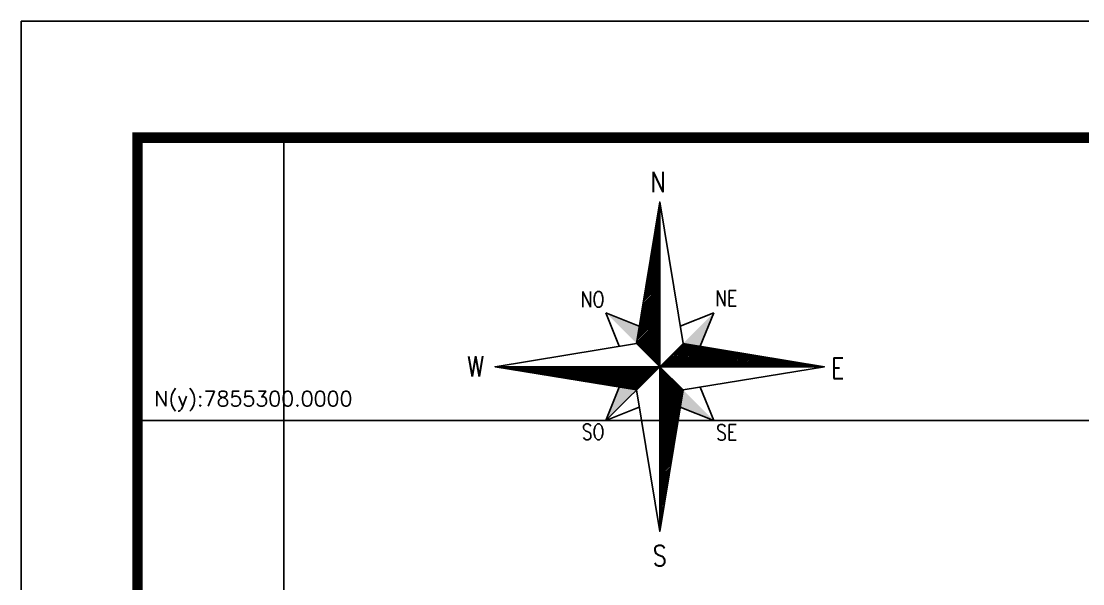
# Model space of a CAD drawing. Extents: x 714606 to 717153, y 7853794 to 7855594.
# Drawn here: x 714606 to 715389, y 7855180 to 7855594 of the extents above; entities that cross this region are included whole.
import ezdxf

# ---------------------------------------------------------------- set-up
doc = ezdxf.new("R2010")
doc.units = 0
doc.linetypes.add('CONTINUO', pattern=[0])
doc.linetypes.add('LIN0', pattern=[0])
for name, color, linetype in [('CANAL', 7, 'Continuous'), ('MALHA', 8, 'CONTINUO'), ('MARGEM', 7, 'CONTINUO'), ('SETA_NORTE', 3, 'Continuous')]:
    doc.layers.add(name, color=color, linetype=linetype)
doc.styles.add('ROMANS', font='romans', dxfattribs={"height": 0.2})

# ---------------------------------------------------------------- blocks, each defined once
blk = doc.blocks.new('setanorte')
at = {"layer": 'SETA_NORTE', "linetype": 'Continuous'}
for points in [[(735979.41, 7809320.69), (735981.91, 7809335.91), (735952.3, 7809347.79)], [(736020.59, 7809320.69), (736035.81, 7809318.18), (736047.7, 7809347.79)], [(735979.41, 7809279.5), (735964.19, 7809282.01), (735952.3, 7809252.4)], [(736020.59, 7809279.5), (736018.09, 7809264.28), (736047.7, 7809252.4)]]:
    blk.add_hatch(color=256, dxfattribs=at).paths.add_polyline_path(points)
for p, q in [((735998.89, 7809438.99), (736000, 7809440.1)), ((735999.15, 7809440.53), (736000, 7809441.39)), ((735999.4, 7809442.08), (736000, 7809442.68)), ((735999.65, 7809443.62), (736000, 7809443.96)), ((735999.91, 7809445.16), (736000, 7809445.25)), ((735997.12, 7809428.21), (736000, 7809431.09)), ((735997.37, 7809429.75), (736000, 7809432.38)), ((735997.62, 7809431.29), (736000, 7809433.67)), ((735997.88, 7809432.83), (736000, 7809434.95)), ((735998.13, 7809434.37), (736000, 7809436.24)), ((735998.38, 7809435.91), (736000, 7809437.53)), ((735998.64, 7809437.45), (736000, 7809438.81)), ((735995.34, 7809417.42), (736000, 7809422.08)), ((735995.59, 7809418.96), (736000, 7809423.37)), ((735995.85, 7809420.5), (736000, 7809424.66)), ((735996.1, 7809422.04), (736000, 7809425.94)), ((735996.35, 7809423.58), (736000, 7809427.23)), ((735996.61, 7809425.13), (736000, 7809428.52)), ((735996.86, 7809426.67), (736000, 7809429.8)), ((735993.31, 7809405.09), (736000, 7809411.78)), ((735993.56, 7809406.63), (736000, 7809413.07)), ((735993.82, 7809408.18), (736000, 7809414.36)), ((735994.07, 7809409.72), (736000, 7809415.65)), ((735994.32, 7809411.26), (736000, 7809416.93)), ((735994.58, 7809412.8), (736000, 7809418.22)), ((735994.83, 7809414.34), (736000, 7809419.51)), ((735995.09, 7809415.88), (736000, 7809420.79)), ((735991.53, 7809394.31), (736000, 7809402.78)), ((735991.79, 7809395.85), (736000, 7809404.06)), ((735992.04, 7809397.39), (736000, 7809405.35)), ((735992.29, 7809398.93), (736000, 7809406.64)), ((735992.55, 7809400.47), (736000, 7809407.92)), ((735992.8, 7809402.01), (736000, 7809409.21)), ((735993.05, 7809403.55), (736000, 7809410.5)), ((735989.76, 7809383.52), (736000, 7809393.77)), ((735990.01, 7809385.06), (736000, 7809395.05)), ((735990.26, 7809386.6), (736000, 7809396.34)), ((735990.52, 7809388.14), (736000, 7809397.63)), ((735990.77, 7809389.68), (736000, 7809398.91)), ((735991.02, 7809391.23), (736000, 7809400.2)), ((735991.28, 7809392.77), (736000, 7809401.49)), ((735987.98, 7809372.73), (736000, 7809384.76)), ((735988.23, 7809374.27), (736000, 7809386.04)), ((735988.49, 7809375.82), (736000, 7809387.33)), ((735988.74, 7809377.36), (736000, 7809388.62)), ((735988.99, 7809378.9), (736000, 7809389.9)), ((735989.25, 7809380.44), (736000, 7809391.19)), ((735989.5, 7809381.98), (736000, 7809392.48)), ((735985.95, 7809360.41), (736000, 7809374.46)), ((735986.2, 7809361.95), (736000, 7809375.75)), ((735986.46, 7809363.49), (736000, 7809377.03)), ((735986.71, 7809365.03), (736000, 7809378.32)), ((735986.96, 7809366.57), (736000, 7809379.61)), ((735987.22, 7809368.11), (736000, 7809380.89)), ((735987.47, 7809369.65), (736000, 7809382.18)), ((735987.72, 7809371.19), (736000, 7809383.47)), ((735984.17, 7809349.62), (736000, 7809365.45)), ((735984.43, 7809351.16), (736000, 7809366.74)), ((735984.68, 7809352.7), (736000, 7809368.02)), ((735984.93, 7809354.24), (736000, 7809369.31)), ((735985.19, 7809355.78), (736000, 7809370.6)), ((735985.44, 7809357.32), (736000, 7809371.88)), ((735985.69, 7809358.87), (736000, 7809373.17)), ((735982.39, 7809338.83), (736000, 7809356.44)), ((735982.65, 7809340.37), (736000, 7809357.73)), ((735982.9, 7809341.92), (736000, 7809359.01)), ((735983.16, 7809343.46), (736000, 7809360.3)), ((735983.41, 7809345), (736000, 7809361.59)), ((735983.66, 7809346.54), (736000, 7809362.87)), ((735983.92, 7809348.08), (736000, 7809364.16)), ((735952.3, 7809347.79), (735981.91, 7809335.91)), ((735952.3, 7809347.79), (735964.19, 7809318.18)), ((735980.36, 7809326.51), (736000, 7809346.14)), ((735980.62, 7809328.05), (736000, 7809347.43)), ((735980.87, 7809329.59), (736000, 7809348.72)), ((735981.13, 7809331.13), (736000, 7809350)), ((735981.38, 7809332.67), (736000, 7809351.29)), ((735981.63, 7809334.21), (736000, 7809352.58)), ((735981.89, 7809335.75), (736000, 7809353.86)), ((735982.14, 7809337.29), (736000, 7809355.15)), ((736047.7, 7809347.79), (736018.09, 7809335.91)), ((736047.7, 7809347.79), (736035.81, 7809318.18)), ((735979.55, 7809320.55), (736000, 7809340.99)), ((735979.6, 7809321.88), (736000, 7809342.28)), ((735979.86, 7809323.42), (736000, 7809343.57)), ((735980.11, 7809324.97), (736000, 7809344.86)), ((735980.2, 7809319.9), (736000, 7809339.71)), ((735980.84, 7809319.26), (736000, 7809338.42)), ((735981.48, 7809318.62), (736000, 7809337.13)), ((735982.13, 7809317.97), (736000, 7809335.85)), ((735982.77, 7809317.33), (736000, 7809334.56)), ((735983.41, 7809316.68), (736000, 7809333.27)), ((735984.06, 7809316.04), (736000, 7809331.98)), ((735984.7, 7809315.4), (736000, 7809330.7)), ((735985.34, 7809314.75), (736000, 7809329.41)), ((735985.99, 7809314.11), (736000, 7809328.12)), ((735986.63, 7809313.47), (736000, 7809326.84)), ((735987.27, 7809312.82), (736000, 7809325.55)), ((735987.92, 7809312.18), (736000, 7809324.26)), ((735988.56, 7809311.54), (736000, 7809322.97)), ((735989.21, 7809310.89), (736000, 7809321.69)), ((735989.85, 7809310.25), (736000, 7809320.4)), ((735990.49, 7809309.61), (736000, 7809319.11)), ((735991.14, 7809308.96), (736000, 7809317.83)), ((736000.29, 7809300.1), (736020.84, 7809320.65)), ((736001.58, 7809300.1), (736021.95, 7809320.47)), ((736002.87, 7809300.1), (736023.05, 7809320.29)), ((736004.15, 7809300.1), (736024.16, 7809320.1)), ((736005.44, 7809300.1), (736025.26, 7809319.92)), ((736006.73, 7809300.1), (736026.37, 7809319.74)), ((736008.01, 7809300.1), (736027.47, 7809319.56)), ((736009.3, 7809300.1), (736028.58, 7809319.38)), ((736010.59, 7809300.1), (736029.68, 7809319.19)), ((736011.88, 7809300.1), (736030.79, 7809319.01)), ((736013.16, 7809300.1), (736031.89, 7809318.83)), ((736014.45, 7809300.1), (736033, 7809318.65)), ((736015.74, 7809300.1), (736034.11, 7809318.47)), ((736017.02, 7809300.1), (736035.21, 7809318.28)), ((736018.31, 7809300.1), (736036.32, 7809318.1)), ((736019.6, 7809300.1), (736037.42, 7809317.92)), ((735991.78, 7809308.32), (736000, 7809316.54)), ((735992.42, 7809307.67), (736000, 7809315.25)), ((735993.07, 7809307.03), (736000, 7809313.96)), ((735993.71, 7809306.39), (736000, 7809312.68)), ((735994.35, 7809305.74), (736000, 7809311.39)), ((735995, 7809305.1), (736000, 7809310.1)), ((735995.64, 7809304.46), (736000, 7809308.82)), ((736020.89, 7809300.1), (736038.53, 7809317.74)), ((736022.17, 7809300.1), (736039.63, 7809317.56)), ((736023.46, 7809300.1), (736040.74, 7809317.37)), ((736024.75, 7809300.1), (736041.84, 7809317.19)), ((736026.03, 7809300.1), (736042.95, 7809317.01)), ((736027.32, 7809300.1), (736044.05, 7809316.83)), ((736028.61, 7809300.1), (736045.16, 7809316.65)), ((736029.9, 7809300.1), (736046.26, 7809316.46)), ((736031.18, 7809300.1), (736047.37, 7809316.28)), ((736032.47, 7809300.1), (736048.47, 7809316.1)), ((736033.76, 7809300.1), (736049.58, 7809315.92)), ((736035.04, 7809300.1), (736050.68, 7809315.74)), ((736036.33, 7809300.1), (736051.79, 7809315.55)), ((736037.62, 7809300.1), (736052.89, 7809315.37)), ((736038.9, 7809300.1), (736054, 7809315.19)), ((736040.19, 7809300.1), (736055.1, 7809315.01)), ((736041.48, 7809300.1), (736056.21, 7809314.83)), ((736042.77, 7809300.1), (736057.31, 7809314.64)), ((736044.05, 7809300.1), (736058.42, 7809314.46)), ((736045.34, 7809300.1), (736059.52, 7809314.28)), ((736046.63, 7809300.1), (736060.63, 7809314.1)), ((736047.91, 7809300.1), (736061.73, 7809313.92)), ((736049.2, 7809300.1), (736062.84, 7809313.73)), ((736050.49, 7809300.1), (736063.94, 7809313.55)), ((736051.78, 7809300.1), (736065.05, 7809313.37)), ((736053.06, 7809300.1), (736066.15, 7809313.19)), ((736054.35, 7809300.1), (736067.26, 7809313.01)), ((736055.64, 7809300.1), (736068.36, 7809312.82)), ((736056.92, 7809300.1), (736069.47, 7809312.64)), ((736058.21, 7809300.1), (736070.57, 7809312.46)), ((736059.5, 7809300.1), (736071.68, 7809312.28)), ((736060.79, 7809300.1), (736072.78, 7809312.1)), ((736062.07, 7809300.1), (736073.89, 7809311.91)), ((736063.36, 7809300.1), (736074.99, 7809311.73)), ((736064.65, 7809300.1), (736076.1, 7809311.55)), ((736065.93, 7809300.1), (736077.2, 7809311.37)), ((736067.22, 7809300.1), (736078.31, 7809311.18)), ((736068.51, 7809300.1), (736079.41, 7809311)), ((736069.8, 7809300.1), (736080.52, 7809310.82)), ((736071.08, 7809300.1), (736081.62, 7809310.64)), ((736072.37, 7809300.1), (736082.73, 7809310.46)), ((736073.66, 7809300.1), (736083.83, 7809310.27)), ((736074.94, 7809300.1), (736084.94, 7809310.09)), ((736076.23, 7809300.1), (736086.04, 7809309.91)), ((736077.52, 7809300.1), (736087.15, 7809309.73)), ((736078.81, 7809300.1), (736088.25, 7809309.55)), ((736080.09, 7809300.1), (736089.36, 7809309.36)), ((736081.38, 7809300.1), (736090.46, 7809309.18)), ((736082.67, 7809300.1), (736091.57, 7809309)), ((736083.95, 7809300.1), (736092.67, 7809308.82)), ((736085.24, 7809300.1), (736093.78, 7809308.64)), ((736086.53, 7809300.1), (736094.88, 7809308.45)), ((735854.78, 7809300.03), (735854.85, 7809300.1)), ((735855.89, 7809299.85), (735856.14, 7809300.1)), ((735856.99, 7809299.67), (735857.42, 7809300.1)), ((735858.1, 7809299.49), (735858.71, 7809300.1)), ((735859.2, 7809299.3), (735860, 7809300.1)), ((735860.31, 7809299.12), (735861.28, 7809300.1)), ((735861.41, 7809298.94), (735862.57, 7809300.1)), ((735862.52, 7809298.76), (735863.86, 7809300.1)), ((735863.62, 7809298.58), (735865.14, 7809300.1)), ((735864.73, 7809298.39), (735866.43, 7809300.1)), ((735865.83, 7809298.21), (735867.72, 7809300.1)), ((735866.94, 7809298.03), (735869.01, 7809300.1)), ((735868.04, 7809297.85), (735870.29, 7809300.1)), ((735869.15, 7809297.67), (735871.58, 7809300.1)), ((735870.25, 7809297.48), (735872.87, 7809300.1)), ((735871.36, 7809297.3), (735874.15, 7809300.1)), ((735872.46, 7809297.12), (735875.44, 7809300.1)), ((735873.57, 7809296.94), (735876.73, 7809300.1)), ((735874.67, 7809296.76), (735878.02, 7809300.1)), ((735875.78, 7809296.57), (735879.3, 7809300.1)), ((735876.88, 7809296.39), (735880.59, 7809300.1)), ((735877.99, 7809296.21), (735881.88, 7809300.1)), ((735879.09, 7809296.03), (735883.16, 7809300.1)), ((735880.2, 7809295.84), (735884.45, 7809300.1)), ((735881.3, 7809295.66), (735885.74, 7809300.1)), ((735882.41, 7809295.48), (735887.03, 7809300.1)), ((735883.51, 7809295.3), (735888.31, 7809300.1)), ((735884.62, 7809295.12), (735889.6, 7809300.1)), ((735885.72, 7809294.93), (735890.89, 7809300.1)), ((735886.83, 7809294.75), (735892.17, 7809300.1)), ((735887.93, 7809294.57), (735893.46, 7809300.1)), ((735889.04, 7809294.39), (735894.75, 7809300.1)), ((735890.14, 7809294.21), (735896.04, 7809300.1)), ((735891.25, 7809294.02), (735897.32, 7809300.1)), ((735892.35, 7809293.84), (735898.61, 7809300.1)), ((735893.46, 7809293.66), (735899.9, 7809300.1)), ((735894.56, 7809293.48), (735901.18, 7809300.1)), ((735895.67, 7809293.3), (735902.47, 7809300.1)), ((735896.78, 7809293.11), (735903.76, 7809300.1)), ((735897.88, 7809292.93), (735905.05, 7809300.1)), ((735898.99, 7809292.75), (735906.33, 7809300.1)), ((735900.09, 7809292.57), (735907.62, 7809300.1)), ((735901.2, 7809292.39), (735908.91, 7809300.1)), ((735902.3, 7809292.2), (735910.19, 7809300.1)), ((735903.41, 7809292.02), (735911.48, 7809300.1)), ((735904.51, 7809291.84), (735912.77, 7809300.1)), ((735905.62, 7809291.66), (735914.06, 7809300.1)), ((735906.72, 7809291.48), (735915.34, 7809300.1)), ((735907.83, 7809291.29), (735916.63, 7809300.1)), ((735908.93, 7809291.11), (735917.92, 7809300.1)), ((735910.04, 7809290.93), (735919.2, 7809300.1)), ((735911.14, 7809290.75), (735920.49, 7809300.1)), ((735912.25, 7809290.57), (735921.78, 7809300.1)), ((735913.35, 7809290.38), (735923.06, 7809300.1)), ((735914.46, 7809290.2), (735924.35, 7809300.1)), ((735915.56, 7809290.02), (735925.64, 7809300.1)), ((735916.67, 7809289.84), (735926.93, 7809300.1)), ((735917.77, 7809289.66), (735928.21, 7809300.1)), ((735918.88, 7809289.47), (735929.5, 7809300.1)), ((735919.98, 7809289.29), (735930.79, 7809300.1)), ((735921.09, 7809289.11), (735932.07, 7809300.1)), ((735922.19, 7809288.93), (735933.36, 7809300.1)), ((735923.3, 7809288.75), (735934.65, 7809300.1)), ((735924.4, 7809288.56), (735935.94, 7809300.1)), ((735925.51, 7809288.38), (735937.22, 7809300.1)), ((735926.61, 7809288.2), (735938.51, 7809300.1)), ((735927.72, 7809288.02), (735939.8, 7809300.1)), ((735928.82, 7809287.84), (735941.08, 7809300.1)), ((735929.93, 7809287.65), (735942.37, 7809300.1)), ((735931.03, 7809287.47), (735943.66, 7809300.1)), ((735932.14, 7809287.29), (735944.95, 7809300.1)), ((735933.24, 7809287.11), (735946.23, 7809300.1)), ((735934.35, 7809286.93), (735947.52, 7809300.1)), ((735935.45, 7809286.74), (735948.81, 7809300.1)), ((735936.56, 7809286.56), (735950.09, 7809300.1)), ((735937.66, 7809286.38), (735951.38, 7809300.1)), ((735938.77, 7809286.2), (735952.67, 7809300.1)), ((735939.87, 7809286.02), (735953.96, 7809300.1)), ((735940.98, 7809285.83), (735955.24, 7809300.1)), ((735942.08, 7809285.65), (735956.53, 7809300.1)), ((735943.19, 7809285.47), (735957.82, 7809300.1)), ((735944.29, 7809285.29), (735959.1, 7809300.1)), ((735945.4, 7809285.11), (735960.39, 7809300.1)), ((735946.5, 7809284.92), (735961.68, 7809300.1)), ((735947.61, 7809284.74), (735962.97, 7809300.1)), ((735948.71, 7809284.56), (735964.25, 7809300.1)), ((735949.82, 7809284.38), (735965.54, 7809300.1)), ((735950.92, 7809284.2), (735966.83, 7809300.1)), ((735952.03, 7809284.01), (735968.11, 7809300.1)), ((736000, 7809300.1), (735952.3, 7809252.4)), ((735953.13, 7809283.83), (735969.4, 7809300.1)), ((735954.24, 7809283.65), (735970.69, 7809300.1)), ((735955.34, 7809283.47), (735971.98, 7809300.1)), ((735956.45, 7809283.29), (735973.26, 7809300.1)), ((735957.55, 7809283.1), (735974.55, 7809300.1)), ((735958.66, 7809282.92), (735975.84, 7809300.1)), ((735959.76, 7809282.74), (735977.12, 7809300.1)), ((735960.87, 7809282.56), (735978.41, 7809300.1)), ((735961.98, 7809282.38), (735979.7, 7809300.1)), ((735963.08, 7809282.19), (735980.98, 7809300.1)), ((735964.19, 7809282.01), (735982.27, 7809300.1)), ((735965.29, 7809281.83), (735983.56, 7809300.1)), ((735966.4, 7809281.65), (735984.85, 7809300.1)), ((735967.5, 7809281.46), (735986.13, 7809300.1)), ((735968.61, 7809281.28), (735987.42, 7809300.1)), ((735969.71, 7809281.1), (735988.71, 7809300.1)), ((735970.82, 7809280.92), (735989.99, 7809300.1)), ((735971.92, 7809280.74), (735991.28, 7809300.1)), ((735973.03, 7809280.55), (735992.57, 7809300.1)), ((735974.13, 7809280.37), (735993.86, 7809300.1)), ((735975.24, 7809280.19), (735995.14, 7809300.1)), ((735976.34, 7809280.01), (735996.43, 7809300.1)), ((735977.45, 7809279.83), (735997.72, 7809300.1)), ((735978.55, 7809279.64), (735999, 7809300.1)), ((735996.28, 7809303.81), (736000, 7809307.53)), ((735996.93, 7809303.17), (736000, 7809306.24)), ((735997.57, 7809302.53), (736000, 7809304.95)), ((735998.22, 7809301.88), (736000, 7809303.67)), ((735998.86, 7809301.24), (736000, 7809302.38)), ((735999.5, 7809300.6), (736000, 7809301.09)), ((736000, 7809299.81), (736000.15, 7809299.95)), ((736000, 7809298.52), (736000.79, 7809299.31)), ((736087.82, 7809300.1), (736095.99, 7809308.27)), ((736089.1, 7809300.1), (736097.1, 7809308.09)), ((736090.39, 7809300.1), (736098.2, 7809307.91)), ((736091.68, 7809300.1), (736099.31, 7809307.73)), ((736092.96, 7809300.1), (736100.41, 7809307.54)), ((736094.25, 7809300.1), (736101.52, 7809307.36)), ((736095.54, 7809300.1), (736102.62, 7809307.18)), ((736096.82, 7809300.1), (736103.73, 7809307)), ((736098.11, 7809300.1), (736104.83, 7809306.82)), ((736099.4, 7809300.1), (736105.94, 7809306.63)), ((736100.69, 7809300.1), (736107.04, 7809306.45)), ((736101.97, 7809300.1), (736108.15, 7809306.27)), ((736103.26, 7809300.1), (736109.25, 7809306.09)), ((736104.55, 7809300.1), (736110.36, 7809305.91)), ((736105.83, 7809300.1), (736111.46, 7809305.72)), ((736107.12, 7809300.1), (736112.57, 7809305.54)), ((736108.41, 7809300.1), (736113.67, 7809305.36)), ((736109.7, 7809300.1), (736114.78, 7809305.18)), ((736110.98, 7809300.1), (736115.88, 7809305)), ((736112.27, 7809300.1), (736116.99, 7809304.81)), ((736113.56, 7809300.1), (736118.09, 7809304.63)), ((736114.84, 7809300.1), (736119.2, 7809304.45)), ((736116.13, 7809300.1), (736120.3, 7809304.27)), ((736117.42, 7809300.1), (736121.41, 7809304.09)), ((736118.71, 7809300.1), (736122.51, 7809303.9)), ((736119.99, 7809300.1), (736123.62, 7809303.72)), ((736121.28, 7809300.1), (736124.72, 7809303.54)), ((736122.57, 7809300.1), (736125.83, 7809303.36)), ((736123.85, 7809300.1), (736126.93, 7809303.18)), ((736125.14, 7809300.1), (736128.04, 7809302.99)), ((736126.43, 7809300.1), (736129.14, 7809302.81)), ((736127.72, 7809300.1), (736130.25, 7809302.63)), ((736129, 7809300.1), (736131.35, 7809302.45)), ((736130.29, 7809300.1), (736132.46, 7809302.27)), ((736131.58, 7809300.1), (736133.56, 7809302.08)), ((736132.86, 7809300.1), (736134.67, 7809301.9)), ((736134.15, 7809300.1), (736135.77, 7809301.72)), ((736135.44, 7809300.1), (736136.88, 7809301.54)), ((736136.73, 7809300.1), (736137.98, 7809301.36)), ((736138.01, 7809300.1), (736139.09, 7809301.17)), ((736139.3, 7809300.1), (736140.19, 7809300.99)), ((736140.59, 7809300.1), (736141.3, 7809300.81)), ((736141.87, 7809300.1), (736142.4, 7809300.63)), ((736143.16, 7809300.1), (736143.51, 7809300.45)), ((736144.45, 7809300.1), (736144.61, 7809300.26)), ((736000, 7809297.23), (736001.43, 7809298.66)), ((736000, 7809295.94), (736002.08, 7809298.02)), ((736000, 7809294.66), (736002.72, 7809297.38)), ((736000, 7809293.37), (736003.36, 7809296.73)), ((736000, 7809292.08), (736004.01, 7809296.09)), ((736000, 7809290.8), (736004.65, 7809295.45)), ((736000, 7809289.51), (736005.29, 7809294.8)), ((736000, 7809288.22), (736005.94, 7809294.16)), ((736000, 7809286.94), (736006.58, 7809293.52)), ((736000, 7809285.65), (736007.22, 7809292.87)), ((736000, 7809284.36), (736007.87, 7809292.23)), ((736000, 7809283.07), (736008.51, 7809291.59)), ((736000, 7809281.79), (736009.16, 7809290.94)), ((736000, 7809280.5), (736009.8, 7809290.3)), ((736000, 7809279.21), (736010.44, 7809289.66)), ((735952.3, 7809252.4), (735964.19, 7809282.01)), ((736000, 7809277.93), (736011.09, 7809289.01)), ((736000, 7809276.64), (736011.73, 7809288.37)), ((736000, 7809275.35), (736012.37, 7809287.72)), ((736000, 7809274.06), (736013.02, 7809287.08)), ((736000, 7809272.78), (736013.66, 7809286.44)), ((736000, 7809271.49), (736014.3, 7809285.79)), ((736000, 7809270.2), (736014.95, 7809285.15)), ((736000, 7809268.92), (736015.59, 7809284.51)), ((736000, 7809267.63), (736016.23, 7809283.86)), ((736000, 7809266.34), (736016.88, 7809283.22)), ((736000, 7809265.05), (736017.52, 7809282.58)), ((736000, 7809263.77), (736018.17, 7809281.93)), ((736000, 7809262.48), (736018.81, 7809281.29)), ((736000, 7809261.19), (736019.45, 7809280.65)), ((736047.7, 7809252.4), (736035.81, 7809282.01)), ((736000, 7809259.91), (736020.1, 7809280)), ((736000, 7809258.62), (736020.54, 7809279.15)), ((736000, 7809257.33), (736020.28, 7809277.61)), ((736000, 7809256.04), (736020.03, 7809276.07)), ((736000, 7809254.76), (736019.77, 7809274.53)), ((736000, 7809253.47), (736019.52, 7809272.99)), ((736000, 7809252.18), (736019.27, 7809271.45)), ((735952.3, 7809252.4), (735981.91, 7809264.28)), ((736000, 7809250.9), (736019.01, 7809269.91)), ((736000, 7809249.61), (736018.76, 7809268.37)), ((736000, 7809248.32), (736018.51, 7809266.83)), ((736000, 7809247.03), (736018.25, 7809265.29)), ((736000, 7809245.75), (736018, 7809263.75)), ((736000, 7809244.46), (736017.74, 7809262.2)), ((736047.7, 7809252.4), (736018.09, 7809264.28)), ((736000, 7809243.17), (736017.49, 7809260.66)), ((736000, 7809241.89), (736017.24, 7809259.12)), ((736000, 7809240.6), (736016.98, 7809257.58)), ((736000, 7809239.31), (736016.73, 7809256.04)), ((736000, 7809238.02), (736016.48, 7809254.5)), ((736000, 7809236.74), (736016.22, 7809252.96)), ((736000, 7809235.45), (736015.97, 7809251.42)), ((736000, 7809234.16), (736015.71, 7809249.88)), ((736000, 7809232.88), (736015.46, 7809248.34)), ((736000, 7809231.59), (736015.21, 7809246.8)), ((736000, 7809230.3), (736014.95, 7809245.25)), ((736000, 7809229.02), (736014.7, 7809243.71)), ((736000, 7809227.73), (736014.44, 7809242.17)), ((736000, 7809226.44), (736014.19, 7809240.63)), ((736000, 7809225.15), (736013.94, 7809239.09)), ((736000, 7809223.87), (736013.68, 7809237.55)), ((736000, 7809222.58), (736013.43, 7809236.01)), ((736000, 7809221.29), (736013.18, 7809234.47)), ((736000, 7809220.01), (736012.92, 7809232.93)), ((736000, 7809218.72), (736012.67, 7809231.39)), ((736000, 7809217.43), (736012.41, 7809229.85)), ((736000, 7809216.14), (736012.16, 7809228.3)), ((736000, 7809214.86), (736011.91, 7809226.76)), ((736000, 7809213.57), (736011.65, 7809225.22)), ((736000, 7809212.28), (736011.4, 7809223.68)), ((736000, 7809211), (736011.15, 7809222.14)), ((736000, 7809209.71), (736010.89, 7809220.6)), ((736000, 7809208.42), (736010.64, 7809219.06)), ((736000, 7809207.13), (736010.38, 7809217.52)), ((736000, 7809205.85), (736010.13, 7809215.98)), ((736000, 7809204.56), (736009.88, 7809214.44)), ((736000, 7809203.27), (736009.62, 7809212.9)), ((736000, 7809201.99), (736009.37, 7809211.35)), ((736000, 7809200.7), (736009.11, 7809209.81)), ((736000, 7809199.41), (736008.86, 7809208.27)), ((736000, 7809198.12), (736008.61, 7809206.73)), ((736000, 7809196.84), (736008.35, 7809205.19)), ((736000, 7809195.55), (736008.1, 7809203.65)), ((736000, 7809194.26), (736007.85, 7809202.11)), ((736000, 7809192.98), (736007.59, 7809200.57)), ((736000, 7809191.69), (736007.34, 7809199.03)), ((736000, 7809190.4), (736007.08, 7809197.49)), ((736000, 7809189.11), (736006.83, 7809195.94)), ((736000, 7809187.83), (736006.58, 7809194.4)), ((736000, 7809186.54), (736006.32, 7809192.86)), ((736000, 7809185.25), (736006.07, 7809191.32)), ((736000, 7809183.97), (736005.82, 7809189.78)), ((736000, 7809182.68), (736005.56, 7809188.24)), ((736000, 7809181.39), (736005.31, 7809186.7)), ((736000, 7809180.1), (736005.05, 7809185.16)), ((736000, 7809178.82), (736004.8, 7809183.62)), ((736000, 7809177.53), (736004.55, 7809182.08)), ((736000, 7809176.24), (736004.29, 7809180.54)), ((736000, 7809174.96), (736004.04, 7809178.99)), ((736000, 7809173.67), (736003.78, 7809177.45)), ((736000, 7809172.38), (736003.53, 7809175.91)), ((736000, 7809171.1), (736003.28, 7809174.37)), ((736000, 7809169.81), (736003.02, 7809172.83)), ((736000, 7809168.52), (736002.77, 7809171.29)), ((736000, 7809167.23), (736002.52, 7809169.75)), ((736000, 7809165.95), (736002.26, 7809168.21)), ((736000, 7809164.66), (736002.01, 7809166.67)), ((736000, 7809163.37), (736001.75, 7809165.13)), ((736000, 7809162.09), (736001.5, 7809163.59)), ((736000, 7809160.8), (736001.25, 7809162.04)), ((736000, 7809159.51), (736000.99, 7809160.5)), ((736000, 7809158.22), (736000.74, 7809158.96)), ((736000, 7809156.94), (736000.48, 7809157.42)), ((736000, 7809155.65), (736000.23, 7809155.88))]:
    blk.add_line(p, q, dxfattribs=at)
blk.add_lwpolyline([(736020.59, 7809279.5), (736145.62, 7809300.1), (736020.59, 7809320.69), (736000, 7809445.72), (735979.41, 7809320.69), (735854.38, 7809300.1), (735979.41, 7809279.5), (736000, 7809154.48)], close=True, dxfattribs=at)
for points in [[(736000, 7809300.1), (736000, 7809445.72)], [(736000, 7809300.1), (735979.41, 7809320.69)], [(736000, 7809300.1), (736020.59, 7809320.69)], [(735854.38, 7809300.1), (736145.62, 7809300.1)], [(736000, 7809300.1), (735979.41, 7809279.5)], [(736000, 7809300.1), (736020.59, 7809279.5)], [(736000, 7809300.1), (736000, 7809154.48)]]:
    blk.add_lwpolyline(points, dxfattribs=at)
at = {"layer": 'SETA_NORTE', "color": 0, "lineweight": 30, "style": 'ROMANS', "width": 0.8}
for s, height, p in [('N ', 18.058, (735991.55, 7809454.43)), ('NO', 13.891, (735930.12, 7809352.62)), ('NE', 13.891, (736049.13, 7809353.63)), ('W', 18.06, (735829.61, 7809291.47)), ('E', 18.06, (736151.43, 7809289.77)), ('SO', 13.891, (735931.05, 7809235.55)), ('SE', 13.891, (736049.82, 7809235.04)), ('S', 18.06, (735993.78, 7809123.87))]:
    blk.add_text(s, height=height, dxfattribs=at).set_placement(p)

msp = doc.modelspace()

# ---------------------------------------------------------------- linework, layer by layer
at = {"layer": 'MALHA'}
for points in [[(714800, 7853879.37), (714800, 7855508.62)], [(714692.22, 7855300), (717067.49, 7855300)]]:
    msp.add_lwpolyline(points, dxfattribs=at)
at = {"layer": 'MARGEM', "color": 174, "linetype": 'LIN0', "flags": 128}
msp.add_lwpolyline([(717153.24, 7855594.37), (714606.47, 7855594.37), (714606.47, 7853793.62), (717153.24, 7853793.62)], close=True, dxfattribs=at)
at = {"layer": 'MARGEM', "color": 174, "linetype": 'LIN0', "const_width": 7.79, "flags": 128}
msp.add_lwpolyline([(717067.49, 7855508.62), (714692.22, 7855508.62), (714692.22, 7853879.37), (717067.49, 7853879.37)], close=True, dxfattribs=at)

# ---------------------------------------------------------------- block references
at = {"layer": 'CANAL', "xscale": 0.8336285532087555, "yscale": 0.8336285532087555, "zscale": 0.8336285532087555}
msp.add_blockref('setanorte', (101526.73, 1345284.22), dxfattribs=at)

# ---------------------------------------------------------------- texts
at = {"layer": 'MALHA', "linetype": 'CONTINUO', "insert": (714704.57, 7855306.88), "char_height": 11.1475, "width": 225.5724, "attachment_point": 7, "style": 'ROMANS'}
msp.add_mtext('N(y):7855300.0000', dxfattribs=at)

doc.saveas('drawing.dxf')
